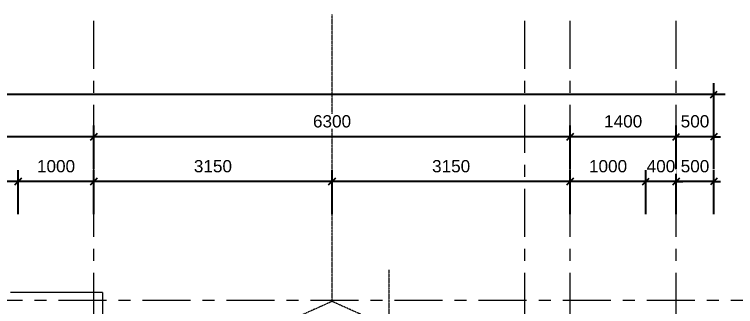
# Model space of a CAD drawing. Header units: millimetres. Extents: x 2164007 to 2324354, y -2513385 to -2308978.
# Drawn here: x 2263656 to 2273193, y -2457677 to -2453808 of the extents above; entities that cross this region are included whole.
import ezdxf

# ---------------------------------------------------------------- set-up
doc = ezdxf.new("R2010")
doc.units = ezdxf.units.MM
doc.linetypes.add('Grid Line', pattern=[22.225, 12.7, -3.175, 3.175, -3.175])
doc.linetypes.add('IMPORT-ACAD_ISO10W100 _2_', pattern=[6, 4, -1, 0, -1])
for name, color, linetype, lineweight in [('A-ANNO-DIMS', 211, 'Continuous', 9), ('A-DETL', 8, 'Continuous', 9), ('A-WALL', 113, 'Continuous', 20), ('S-GRID', 8, 'Continuous', 9)]:
    doc.layers.add(name, color=color, linetype=linetype, lineweight=lineweight)
doc.styles.add('Arial_1', font='arial.ttf', dxfattribs={"height": 162.282934})
doc.dimstyles.new('Dim_dai_ca_vu', dxfattribs={"dimscale": 304.8, "dimtxt": 165, "dimasz": 0.292969, "dimexe": 0.492126, "dimexo": 0.0625, "dimgap": 0.393701, "dimtad": 1, "dimdec": 0, "dimzin": 0, "dimdsep": 46, "dimtxsty": 'Arial_1', "dimblk1": 'OBLIQUE', "dimblk2": 'OBLIQUE', "dimsah": 1, "dimcen": 0.09, "dimdle": 0.492126, "dimadec": 0, "dimazin": 0, "dimtfac": 1, "dimtdec": 4, "dimtix": 1, "dimtmove": 0, "dimatfit": 3, "dimfxl": 0.984252, "dimfxlon": 1, "dimtvp": 1, "dimtfill": 1, "dimtolj": 1, "dimtzin": 0, "dimarcsym": 2})

# ---------------------------------------------------------------- blocks, each defined once
blk = doc.blocks.new('_Oblique')
at = {"color": 0, "linetype": 'ByBlock', "lineweight": -2}
blk.add_line((-0.5, -0.5), (0.5, 0.5), dxfattribs=at)
blk = doc.blocks.new('*D544')
at = {"layer": 'A-ANNO-DIMS', "color": 0, "lineweight": -2}
for p, q in [((2272406.1, -2456452.6), (2272406.1, -2455871.7)), ((2272906.1, -2456452.6), (2272906.1, -2455871.7)), ((2272406.1, -2456021.7), (2272316.8, -2456021.7)), ((2272906.1, -2456021.7), (2272406.1, -2456021.7)), ((2272906.1, -2456021.7), (2272995.4, -2456021.7))]:
    blk.add_line(p, q, dxfattribs=at)
at = {"layer": 'Defpoints', "color": 0}
for p in [(2272406.1, -2456021.7), (2272406.1, -2456471.7), (2272906.1, -2456471.7)]:
    blk.add_point(p, dxfattribs=at)
at = {"layer": 'A-ANNO-DIMS', "color": 0, "lineweight": -2, "xscale": 89.296875, "yscale": 89.296875, "zscale": 89.296875}
blk.add_blockref('_Oblique', (2272406.1, -2456021.7), dxfattribs=at)
at = {"layer": 'A-ANNO-DIMS', "color": 0, "lineweight": -2, "xscale": 89.296875, "yscale": 89.296875, "zscale": 89.296875, "rotation": 180}
blk.add_blockref('_Oblique', (2272906.1, -2456021.7), dxfattribs=at)
at = {"layer": 'A-ANNO-DIMS', "color": 0, "insert": (2272656.1, -2455818.8), "char_height": 162.28, "attachment_point": 5, "style": 'Arial_1', "bg_fill": 3, "box_fill_scale": 1.1, "bg_fill_color": 256, "bg_fill_true_color": 13158600, "bg_fill_transparency": 2117188}
blk.add_mtext('\\A1;500', dxfattribs=at)
blk = doc.blocks.new('*D545')
at = {"layer": 'A-ANNO-DIMS', "color": 0, "lineweight": -2}
for p, q in [((2272006.1, -2456452.6), (2272006.1, -2455871.7)), ((2272406.1, -2456452.6), (2272406.1, -2455871.7)), ((2272006.1, -2456021.7), (2271916.8, -2456021.7)), ((2272406.1, -2456021.7), (2272006.1, -2456021.7)), ((2272406.1, -2456021.7), (2272495.4, -2456021.7))]:
    blk.add_line(p, q, dxfattribs=at)
at = {"layer": 'Defpoints', "color": 0}
for p in [(2272006.1, -2456021.7), (2272006.1, -2456471.7), (2272406.1, -2456471.7)]:
    blk.add_point(p, dxfattribs=at)
at = {"layer": 'A-ANNO-DIMS', "color": 0, "lineweight": -2, "xscale": 89.296875, "yscale": 89.296875, "zscale": 89.296875}
blk.add_blockref('_Oblique', (2272006.1, -2456021.7), dxfattribs=at)
at = {"layer": 'A-ANNO-DIMS', "color": 0, "lineweight": -2, "xscale": 89.296875, "yscale": 89.296875, "zscale": 89.296875, "rotation": 180}
blk.add_blockref('_Oblique', (2272406.1, -2456021.7), dxfattribs=at)
at = {"layer": 'A-ANNO-DIMS', "color": 0, "insert": (2272206.1, -2455818.8), "char_height": 162.28, "attachment_point": 5, "style": 'Arial_1', "bg_fill": 3, "box_fill_scale": 1.1, "bg_fill_color": 256, "bg_fill_true_color": 13158600, "bg_fill_transparency": 2116796}
blk.add_mtext('\\A1;400', dxfattribs=at)
blk = doc.blocks.new('*D546')
at = {"layer": 'A-ANNO-DIMS', "color": 0, "lineweight": -2}
for p, q in [((2271006.1, -2456452.6), (2271006.1, -2455871.7)), ((2272006.1, -2456452.6), (2272006.1, -2455871.7)), ((2272156.1, -2456021.7), (2270856.1, -2456021.7))]:
    blk.add_line(p, q, dxfattribs=at)
at = {"layer": 'Defpoints', "color": 0}
for p in [(2271006.1, -2456021.7), (2271006.1, -2456471.7), (2272006.1, -2456471.7)]:
    blk.add_point(p, dxfattribs=at)
at = {"layer": 'A-ANNO-DIMS', "color": 0, "lineweight": -2, "xscale": 89.296875, "yscale": 89.296875, "zscale": 89.296875, "rotation": 180}
blk.add_blockref('_Oblique', (2271006.1, -2456021.7), dxfattribs=at)
at = {"layer": 'A-ANNO-DIMS', "color": 0, "lineweight": -2, "xscale": 89.296875, "yscale": 89.296875, "zscale": 89.296875}
blk.add_blockref('_Oblique', (2272006.1, -2456021.7), dxfattribs=at)
at = {"layer": 'A-ANNO-DIMS', "color": 0, "insert": (2271506.1, -2455818.8), "char_height": 162.28, "attachment_point": 5, "style": 'Arial_1', "bg_fill": 3, "box_fill_scale": 1.1, "bg_fill_color": 256, "bg_fill_true_color": 13158600, "bg_fill_transparency": 0}
blk.add_mtext('\\A1;1000', dxfattribs=at)
blk = doc.blocks.new('*D547')
at = {"layer": 'A-ANNO-DIMS', "color": 0, "lineweight": -2}
for p, q in [((2267856.1, -2456452.6), (2267856.1, -2455871.7)), ((2271006.1, -2456452.6), (2271006.1, -2455871.7)), ((2271156.1, -2456021.7), (2267706.1, -2456021.7))]:
    blk.add_line(p, q, dxfattribs=at)
at = {"layer": 'Defpoints', "color": 0}
for p in [(2267856.1, -2456021.7), (2267856.1, -2456471.7), (2271006.1, -2456471.7)]:
    blk.add_point(p, dxfattribs=at)
at = {"layer": 'A-ANNO-DIMS', "color": 0, "lineweight": -2, "xscale": 89.296875, "yscale": 89.296875, "zscale": 89.296875, "rotation": 180}
blk.add_blockref('_Oblique', (2267856.1, -2456021.7), dxfattribs=at)
at = {"layer": 'A-ANNO-DIMS', "color": 0, "lineweight": -2, "xscale": 89.296875, "yscale": 89.296875, "zscale": 89.296875}
blk.add_blockref('_Oblique', (2271006.1, -2456021.7), dxfattribs=at)
at = {"layer": 'A-ANNO-DIMS', "color": 0, "insert": (2269431.1, -2455818.7), "char_height": 162.28, "attachment_point": 5, "style": 'Arial_1', "bg_fill": 3, "box_fill_scale": 1.1, "bg_fill_color": 256, "bg_fill_true_color": 13158600, "bg_fill_transparency": 5603392}
blk.add_mtext('\\A1;3150', dxfattribs=at)
blk = doc.blocks.new('*D548')
at = {"layer": 'A-ANNO-DIMS', "color": 0, "lineweight": -2}
for p, q in [((2264706.1, -2456452.6), (2264706.1, -2455871.7)), ((2267856.1, -2456452.6), (2267856.1, -2455871.7)), ((2268006.1, -2456021.7), (2264556.1, -2456021.7))]:
    blk.add_line(p, q, dxfattribs=at)
at = {"layer": 'Defpoints', "color": 0}
for p in [(2264706.1, -2456021.7), (2264706.1, -2456471.7), (2267856.1, -2456471.7)]:
    blk.add_point(p, dxfattribs=at)
at = {"layer": 'A-ANNO-DIMS', "color": 0, "lineweight": -2, "xscale": 89.296875, "yscale": 89.296875, "zscale": 89.296875, "rotation": 180}
blk.add_blockref('_Oblique', (2264706.1, -2456021.7), dxfattribs=at)
at = {"layer": 'A-ANNO-DIMS', "color": 0, "lineweight": -2, "xscale": 89.296875, "yscale": 89.296875, "zscale": 89.296875}
blk.add_blockref('_Oblique', (2267856.1, -2456021.7), dxfattribs=at)
at = {"layer": 'A-ANNO-DIMS', "color": 0, "insert": (2266281.1, -2455818.7), "char_height": 162.28, "attachment_point": 5, "style": 'Arial_1', "bg_fill": 3, "box_fill_scale": 1.1, "bg_fill_color": 256, "bg_fill_true_color": 13158600, "bg_fill_transparency": 5628028}
blk.add_mtext('\\A1;3150', dxfattribs=at)
blk = doc.blocks.new('*D549')
at = {"layer": 'A-ANNO-DIMS', "color": 0, "lineweight": -2}
for p, q in [((2263706.1, -2456452.6), (2263706.1, -2455871.7)), ((2264706.1, -2456452.6), (2264706.1, -2455871.7)), ((2264856.1, -2456021.7), (2263556.1, -2456021.7))]:
    blk.add_line(p, q, dxfattribs=at)
at = {"layer": 'Defpoints', "color": 0}
for p in [(2263706.1, -2456021.7), (2263706.1, -2456471.7), (2264706.1, -2456471.7)]:
    blk.add_point(p, dxfattribs=at)
at = {"layer": 'A-ANNO-DIMS', "color": 0, "lineweight": -2, "xscale": 89.296875, "yscale": 89.296875, "zscale": 89.296875, "rotation": 180}
blk.add_blockref('_Oblique', (2263706.1, -2456021.7), dxfattribs=at)
at = {"layer": 'A-ANNO-DIMS', "color": 0, "lineweight": -2, "xscale": 89.296875, "yscale": 89.296875, "zscale": 89.296875}
blk.add_blockref('_Oblique', (2264706.1, -2456021.7), dxfattribs=at)
at = {"layer": 'A-ANNO-DIMS', "color": 0, "insert": (2264206.1, -2455818.8), "char_height": 162.28, "attachment_point": 5, "style": 'Arial_1', "bg_fill": 3, "box_fill_scale": 1.1, "bg_fill_color": 256, "bg_fill_true_color": 13158600, "bg_fill_transparency": 2117312}
blk.add_mtext('\\A1;1000', dxfattribs=at)
blk = doc.blocks.new('*D550')
at = {"layer": 'A-ANNO-DIMS', "color": 0, "lineweight": -2}
for p, q in [((2260206.1, -2456452.6), (2260206.1, -2455871.7)), ((2263706.1, -2456452.6), (2263706.1, -2455871.7)), ((2263856.1, -2456021.7), (2260056.1, -2456021.7))]:
    blk.add_line(p, q, dxfattribs=at)
at = {"layer": 'Defpoints', "color": 0}
for p in [(2260206.1, -2456021.7), (2260206.1, -2456471.7), (2263706.1, -2456471.7)]:
    blk.add_point(p, dxfattribs=at)
at = {"layer": 'A-ANNO-DIMS', "color": 0, "lineweight": -2, "xscale": 89.296875, "yscale": 89.296875, "zscale": 89.296875, "rotation": 180}
blk.add_blockref('_Oblique', (2260206.1, -2456021.7), dxfattribs=at)
at = {"layer": 'A-ANNO-DIMS', "color": 0, "lineweight": -2, "xscale": 89.296875, "yscale": 89.296875, "zscale": 89.296875}
blk.add_blockref('_Oblique', (2263706.1, -2456021.7), dxfattribs=at)
at = {"layer": 'A-ANNO-DIMS', "color": 0, "insert": (2261956.1, -2455818.7), "char_height": 162.28, "attachment_point": 5, "style": 'Arial_1', "bg_fill": 3, "box_fill_scale": 1.1, "bg_fill_color": 256, "bg_fill_true_color": 13158600, "bg_fill_transparency": 0}
blk.add_mtext('\\A1;3500', dxfattribs=at)
blk = doc.blocks.new('*D554')
at = {"layer": 'A-ANNO-DIMS', "color": 0, "lineweight": -2}
for p, q in [((2272406.1, -2455858.4), (2272406.1, -2455277.5)), ((2272906.1, -2455858.4), (2272906.1, -2455277.5)), ((2272406.1, -2455427.5), (2272316.8, -2455427.5)), ((2272906.1, -2455427.5), (2272406.1, -2455427.5)), ((2272906.1, -2455427.5), (2272995.4, -2455427.5))]:
    blk.add_line(p, q, dxfattribs=at)
at = {"layer": 'Defpoints', "color": 0}
for p in [(2272406.1, -2455427.5), (2272406.1, -2455877.5), (2272906.1, -2455877.5)]:
    blk.add_point(p, dxfattribs=at)
at = {"layer": 'A-ANNO-DIMS', "color": 0, "lineweight": -2, "xscale": 89.296875, "yscale": 89.296875, "zscale": 89.296875}
blk.add_blockref('_Oblique', (2272406.1, -2455427.5), dxfattribs=at)
at = {"layer": 'A-ANNO-DIMS', "color": 0, "lineweight": -2, "xscale": 89.296875, "yscale": 89.296875, "zscale": 89.296875, "rotation": 180}
blk.add_blockref('_Oblique', (2272906.1, -2455427.5), dxfattribs=at)
at = {"layer": 'A-ANNO-DIMS', "color": 0, "insert": (2272656.1, -2455224.6), "char_height": 162.28, "attachment_point": 5, "style": 'Arial_1', "bg_fill": 3, "box_fill_scale": 1.1, "bg_fill_color": 256, "bg_fill_true_color": 13158600, "bg_fill_transparency": 2117312}
blk.add_mtext('\\A1;500', dxfattribs=at)
blk = doc.blocks.new('*D555')
at = {"layer": 'A-ANNO-DIMS', "color": 0, "lineweight": -2}
for p, q in [((2271006.1, -2455858.4), (2271006.1, -2455277.5)), ((2272406.1, -2455858.4), (2272406.1, -2455277.5)), ((2272556.1, -2455427.5), (2270856.1, -2455427.5))]:
    blk.add_line(p, q, dxfattribs=at)
at = {"layer": 'Defpoints', "color": 0}
for p in [(2271006.1, -2455427.5), (2271006.1, -2455877.5), (2272406.1, -2455877.5)]:
    blk.add_point(p, dxfattribs=at)
at = {"layer": 'A-ANNO-DIMS', "color": 0, "lineweight": -2, "xscale": 89.296875, "yscale": 89.296875, "zscale": 89.296875, "rotation": 180}
blk.add_blockref('_Oblique', (2271006.1, -2455427.5), dxfattribs=at)
at = {"layer": 'A-ANNO-DIMS', "color": 0, "lineweight": -2, "xscale": 89.296875, "yscale": 89.296875, "zscale": 89.296875}
blk.add_blockref('_Oblique', (2272406.1, -2455427.5), dxfattribs=at)
at = {"layer": 'A-ANNO-DIMS', "color": 0, "insert": (2271706.1, -2455224.6), "char_height": 162.28, "attachment_point": 5, "style": 'Arial_1', "bg_fill": 3, "box_fill_scale": 1.1, "bg_fill_color": 256, "bg_fill_true_color": 13158600, "bg_fill_transparency": 2117312}
blk.add_mtext('\\A1;1400', dxfattribs=at)
blk = doc.blocks.new('*D556')
at = {"layer": 'A-ANNO-DIMS', "color": 0, "lineweight": -2}
for p, q in [((2264706.1, -2455858.4), (2264706.1, -2455277.5)), ((2271006.1, -2455858.4), (2271006.1, -2455277.5)), ((2271156.1, -2455427.5), (2264556.1, -2455427.5))]:
    blk.add_line(p, q, dxfattribs=at)
at = {"layer": 'Defpoints', "color": 0}
for p in [(2264706.1, -2455427.5), (2264706.1, -2455877.5), (2271006.1, -2455877.5)]:
    blk.add_point(p, dxfattribs=at)
at = {"layer": 'A-ANNO-DIMS', "color": 0, "lineweight": -2, "xscale": 89.296875, "yscale": 89.296875, "zscale": 89.296875, "rotation": 180}
blk.add_blockref('_Oblique', (2264706.1, -2455427.5), dxfattribs=at)
at = {"layer": 'A-ANNO-DIMS', "color": 0, "lineweight": -2, "xscale": 89.296875, "yscale": 89.296875, "zscale": 89.296875}
blk.add_blockref('_Oblique', (2271006.1, -2455427.5), dxfattribs=at)
at = {"layer": 'A-ANNO-DIMS', "color": 0, "insert": (2267856.1, -2455224.6), "char_height": 162.28, "attachment_point": 5, "style": 'Arial_1', "bg_fill": 3, "box_fill_scale": 1.1, "bg_fill_color": 256, "bg_fill_true_color": 13158600, "bg_fill_transparency": 4390977}
blk.add_mtext('\\A1;6300', dxfattribs=at)
blk = doc.blocks.new('*D557')
at = {"layer": 'A-ANNO-DIMS', "color": 0, "lineweight": -2}
for p, q in [((2260206.1, -2455858.4), (2260206.1, -2455277.5)), ((2264706.1, -2455858.4), (2264706.1, -2455277.5)), ((2264856.1, -2455427.5), (2260056.1, -2455427.5))]:
    blk.add_line(p, q, dxfattribs=at)
at = {"layer": 'Defpoints', "color": 0}
for p in [(2260206.1, -2455427.5), (2260206.1, -2455877.5), (2264706.1, -2455877.5)]:
    blk.add_point(p, dxfattribs=at)
at = {"layer": 'A-ANNO-DIMS', "color": 0, "lineweight": -2, "xscale": 89.296875, "yscale": 89.296875, "zscale": 89.296875, "rotation": 180}
blk.add_blockref('_Oblique', (2260206.1, -2455427.5), dxfattribs=at)
at = {"layer": 'A-ANNO-DIMS', "color": 0, "lineweight": -2, "xscale": 89.296875, "yscale": 89.296875, "zscale": 89.296875}
blk.add_blockref('_Oblique', (2264706.1, -2455427.5), dxfattribs=at)
at = {"layer": 'A-ANNO-DIMS', "color": 0, "insert": (2262456.1, -2455224.6), "char_height": 162.28, "attachment_point": 5, "style": 'Arial_1', "bg_fill": 3, "box_fill_scale": 1.1, "bg_fill_color": 256, "bg_fill_true_color": 13158600, "bg_fill_transparency": 2118344}
blk.add_mtext('\\A1;4500', dxfattribs=at)
blk = doc.blocks.new('*D561')
at = {"layer": 'A-ANNO-DIMS', "color": 0, "lineweight": -2}
for p, q in [((2251406.1, -2455298.9), (2251406.1, -2454718)), ((2272906.1, -2455298.9), (2272906.1, -2454718)), ((2273056.1, -2454868), (2251256.1, -2454868))]:
    blk.add_line(p, q, dxfattribs=at)
at = {"layer": 'Defpoints', "color": 0}
for p in [(2251406.1, -2454868), (2251406.1, -2455318), (2272906.1, -2455318)]:
    blk.add_point(p, dxfattribs=at)
at = {"layer": 'A-ANNO-DIMS', "color": 0, "lineweight": -2, "xscale": 89.296875, "yscale": 89.296875, "zscale": 89.296875, "rotation": 180}
blk.add_blockref('_Oblique', (2251406.1, -2454868), dxfattribs=at)
at = {"layer": 'A-ANNO-DIMS', "color": 0, "lineweight": -2, "xscale": 89.296875, "yscale": 89.296875, "zscale": 89.296875}
blk.add_blockref('_Oblique', (2272906.1, -2454868), dxfattribs=at)
at = {"layer": 'A-ANNO-DIMS', "color": 0, "insert": (2262156.1, -2454665.1), "char_height": 162.28, "attachment_point": 5, "style": 'Arial_1', "bg_fill": 3, "box_fill_scale": 1.1, "bg_fill_color": 256, "bg_fill_true_color": 13158600, "bg_fill_transparency": 1}
blk.add_mtext('\\A1;21500', dxfattribs=at)

msp = doc.modelspace()

# ---------------------------------------------------------------- linework, layer by layer
at = {"layer": 'A-DETL', "linetype": 'IMPORT-ACAD_ISO10W100 _2_'}
for p, q in [((2267856.1, -2457608.1), (2267856.1, -2453808.1)), ((2268606.1, -2457192), (2268606.1, -2467792)), ((2267856.1, -2457608.1), (2266831, -2458069.3)), ((2269644.8, -2458413), (2267856.1, -2457608.1))]:
    msp.add_line(p, q, dxfattribs=at)
at = {"layer": 'A-WALL'}
for q in [(2263606.1, -2457492), (2264821.1, -2458973.8)]:
    msp.add_line((2264821.1, -2457492), q, dxfattribs=at)
at = {"layer": 'S-GRID', "linetype": 'Grid Line', "ltscale": 50}
for p, q in [((2264706.1, -2467864.1), (2264706.1, -2453853.6)), ((2270406.1, -2467864.1), (2270406.1, -2453853.6)), ((2271006.1, -2467864.1), (2271006.1, -2453853.6)), ((2272406.1, -2467864.1), (2272406.1, -2453853.6)), ((2247570, -2457592), (2280078, -2457592))]:
    msp.add_line(p, q, dxfattribs=at)

# ---------------------------------------------------------------- next in the draw order: dimensions: what is measured, and where the dimension line sits
at = {"layer": 'A-ANNO-DIMS'}
dim = msp.add_linear_dim(base=(2272406.1, -2456021.7), p1=(2272906.1, -2456471.7), p2=(2272406.1, -2456471.7), dimstyle='Dim_dai_ca_vu', override={"dimpost": '<>', "dimfxl": 500}, dxfattribs=at)
dim.commit()
dim.dimension.update_dxf_attribs({"geometry": '*D544', "text_midpoint": (2272656.1, -2455818.8)})

# ---------------------------------------------------------------- next in the draw order: dimensions: what is measured, and where the dimension line sits
dim = msp.add_linear_dim(base=(2272006.1, -2456021.7), p1=(2272406.1, -2456471.7), p2=(2272006.1, -2456471.7), dimstyle='Dim_dai_ca_vu', override={"dimpost": '<>', "dimfxl": 400}, dxfattribs=at)
dim.commit()
dim.dimension.update_dxf_attribs({"geometry": '*D545', "text_midpoint": (2272206.1, -2455818.8)})

# ---------------------------------------------------------------- next in the draw order: dimensions: what is measured, and where the dimension line sits
for base, p1, p2, override, picture, middle in [((2272406.1, -2455427.5), (2272906.1, -2455877.5), (2272406.1, -2455877.5), {"dimpost": '<>', "dimfxl": 500}, '*D554', (2272656.1, -2455224.6)), ((2271006.1, -2456021.7), (2272006.1, -2456471.7), (2271006.1, -2456471.7), {"dimpost": '<>', "dimfxl": 1000}, '*D546', (2271506.1, -2455818.8))]:
    dim = msp.add_linear_dim(base=base, p1=p1, p2=p2, dimstyle='Dim_dai_ca_vu', override=override, dxfattribs=at)
    dim.commit()
    dim.dimension.update_dxf_attribs({"geometry": picture, "text_midpoint": middle})

# ---------------------------------------------------------------- next in the draw order: dimensions: what is measured, and where the dimension line sits
dim = msp.add_linear_dim(base=(2267856.1, -2456021.7), p1=(2271006.1, -2456471.7), p2=(2267856.1, -2456471.7), dimstyle='Dim_dai_ca_vu', override={"dimpost": '<>', "dimfxl": 3150}, dxfattribs=at)
dim.commit()
dim.dimension.update_dxf_attribs({"geometry": '*D547', "text_midpoint": (2269431.1, -2455818.7)})

# ---------------------------------------------------------------- next in the draw order: dimensions: what is measured, and where the dimension line sits
for base, p1, p2, override, picture, middle in [((2271006.1, -2455427.5), (2272406.1, -2455877.5), (2271006.1, -2455877.5), {"dimpost": '<>', "dimfxl": 1400}, '*D555', (2271706.1, -2455224.6)), ((2264706.1, -2456021.7), (2267856.1, -2456471.7), (2264706.1, -2456471.7), {"dimpost": '<>', "dimfxl": 3150}, '*D548', (2266281.1, -2455818.7))]:
    dim = msp.add_linear_dim(base=base, p1=p1, p2=p2, dimstyle='Dim_dai_ca_vu', override=override, dxfattribs=at)
    dim.commit()
    dim.dimension.update_dxf_attribs({"geometry": picture, "text_midpoint": middle})

# ---------------------------------------------------------------- next in the draw order: dimensions: what is measured, and where the dimension line sits
dim = msp.add_linear_dim(base=(2263706.1, -2456021.7), p1=(2264706.1, -2456471.7), p2=(2263706.1, -2456471.7), dimstyle='Dim_dai_ca_vu', override={"dimpost": '<>', "dimfxl": 1000}, dxfattribs=at)
dim.commit()
dim.dimension.update_dxf_attribs({"geometry": '*D549', "text_midpoint": (2264206.1, -2455818.8)})

# ---------------------------------------------------------------- next in the draw order: dimensions: what is measured, and where the dimension line sits
for base, p1, p2, override, picture, middle in [((2264706.1, -2455427.5), (2271006.1, -2455877.5), (2264706.1, -2455877.5), {"dimpost": '<>', "dimfxl": 6300}, '*D556', (2267856.1, -2455224.6)), ((2260206.1, -2456021.7), (2263706.1, -2456471.7), (2260206.1, -2456471.7), {"dimpost": '<>', "dimfxl": 3500}, '*D550', (2261956.1, -2455818.7))]:
    dim = msp.add_linear_dim(base=base, p1=p1, p2=p2, dimstyle='Dim_dai_ca_vu', override=override, dxfattribs=at)
    dim.commit()
    dim.dimension.update_dxf_attribs({"geometry": picture, "text_midpoint": middle})

# ---------------------------------------------------------------- next in the draw order: dimensions: what is measured, and where the dimension line sits
dim = msp.add_linear_dim(base=(2260206.1, -2455427.5), p1=(2264706.1, -2455877.5), p2=(2260206.1, -2455877.5), dimstyle='Dim_dai_ca_vu', override={"dimpost": '<>', "dimfxl": 4500}, dxfattribs=at)
dim.commit()
dim.dimension.update_dxf_attribs({"geometry": '*D557', "text_midpoint": (2262456.1, -2455224.6)})

# ---------------------------------------------------------------- next in the draw order: dimensions: what is measured, and where the dimension line sits
dim = msp.add_linear_dim(base=(2251406.1, -2454868), p1=(2272906.1, -2455318), p2=(2251406.1, -2455318), dimstyle='Dim_dai_ca_vu', override={"dimpost": '<>', "dimfxl": 21500}, dxfattribs=at)
dim.commit()
dim.dimension.update_dxf_attribs({"geometry": '*D561', "text_midpoint": (2262156.1, -2454665.1)})

doc.saveas('drawing.dxf')
